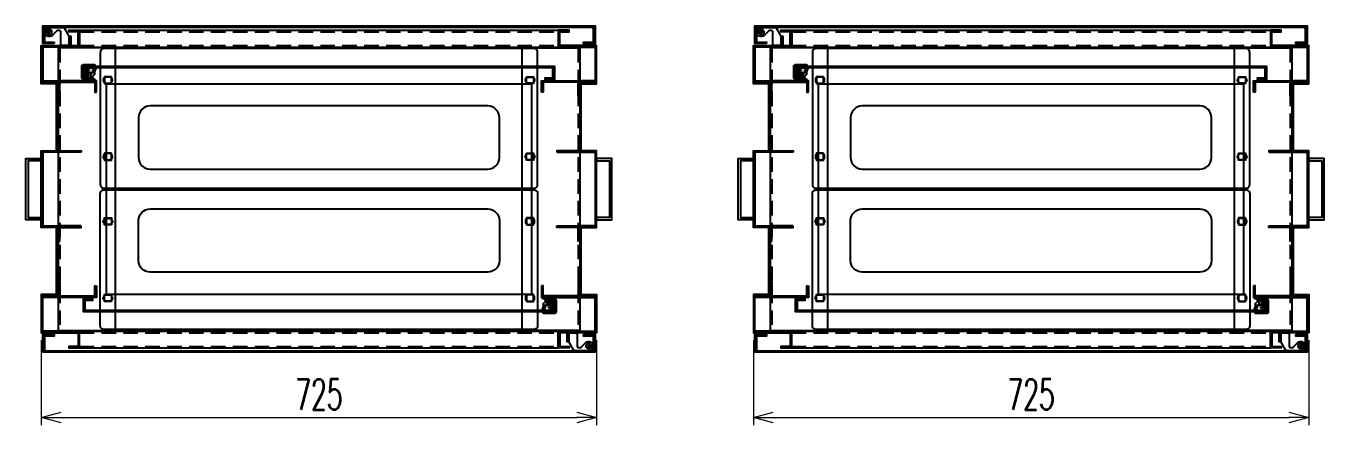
# Model space of a CAD drawing. Header units: millimetres. Extents: x -33730 to 17150, y -76829 to -27437.
# Drawn here: x -5829 to -4135, y -42956 to -42434 of the extents above; entities that cross this region are included whole.
import ezdxf

# ---------------------------------------------------------------- set-up
doc = ezdxf.new("R2010")
doc.units = ezdxf.units.MM
doc.header["$LTSCALE"] = 3
doc.linetypes.add('ACAD_ISO04W100', pattern=[30, 24, -3, 0, -3])
doc.linetypes.add('HIDDEN', pattern=[9.525, 6.35, -3.175])
for name, color, linetype in [('@.VISIBLE', 7, 'Continuous'), ('centerline', 6, 'ACAD_ISO04W100'), ('EQUIPMENT', 4, 'Continuous'), ('equipments', 2, 'Continuous'), ('S-DIM', 7, 'Continuous')]:
    doc.layers.add(name, color=color, linetype=linetype)
doc.styles.add('Ann_w01', font='romans.shx', dxfattribs={"width": 0.6, "bigfont": 'chineset.shx'})
doc.dimstyles.new('Dim 01_SC20', dxfattribs={"dimscale": 20, "dimtxt": 2, "dimasz": 1.3, "dimexe": 0.5, "dimexo": 0.5, "dimgap": 0.5, "dimtad": 1, "dimdec": 1, "dimzin": 12, "dimdsep": 46, "dimtxsty": 'Ann_w01', "dimblk": 'OPEN30', "dimcen": 1.5, "dimclrd": 6, "dimclre": 6, "dimclrt": 3, "dimadec": 1, "dimazin": 3, "dimtm": 1e-09, "dimtfac": 1, "dimtdec": 1, "dimtix": 1, "dimtmove": 0, "dimatfit": 3, "dimldrblk": 'OPEN30', "dimfxl": 1, "dimtolj": 1, "dimlwd": 0, "dimlwe": 0, "dimarcsym": 0})

# ---------------------------------------------------------------- blocks, each defined once
blk = doc.blocks.new('_Open30')
at = {"color": 0, "linetype": 'ByBlock', "lineweight": -2}
for p, q in [((-1, 0.268), (0, 0)), ((0, 0), (-1, -0.268)), ((0, 0), (-1, 0))]:
    blk.add_line(p, q, dxfattribs=at)
blk = doc.blocks.new('*D835')
at = {"layer": 'Defpoints', "color": 0, "transparency": 16777216}
for p in [(-4879.7, -42834.9), (-4154.7, -42834.9), (-4154.7, -42945.5)]:
    blk.add_point(p, dxfattribs=at)
at = {"layer": 'S-DIM', "color": 6, "lineweight": 0, "transparency": 16777216}
for p, q in [((-4879.7, -42844.9), (-4879.7, -42955.5)), ((-4154.7, -42844.9), (-4154.7, -42955.5)), ((-4853.7, -42945.5), (-4180.7, -42945.5))]:
    blk.add_line(p, q, dxfattribs=at)
at = {"layer": 'S-DIM', "color": 6, "lineweight": 0, "transparency": 16777216, "xscale": 26, "yscale": 26, "zscale": 26, "rotation": 180}
blk.add_blockref('_Open30', (-4879.7, -42945.5), dxfattribs=at)
at = {"layer": 'S-DIM', "color": 6, "lineweight": 0, "transparency": 16777216, "xscale": 26, "yscale": 26, "zscale": 26}
blk.add_blockref('_Open30', (-4154.7, -42945.5), dxfattribs=at)
at = {"layer": 'S-DIM', "color": 3, "transparency": 16777216, "insert": (-4517.2, -42915.5), "char_height": 40, "attachment_point": 5, "style": 'Ann_w01'}
blk.add_mtext('\\A1;725', dxfattribs=at)
blk = doc.blocks.new('HL011-1 Top')
at = {"layer": 'centerline'}
for p, q in [((-20.3, 18.5), (-20.3, 16.5)), ((-3.8, 0), (4.2, 0)), ((0.2, 4), (0.2, -4))]:
    blk.add_line(p, q, dxfattribs=at)
at = {"layer": 'EQUIPMENT'}
for points in [[(-26, 17.5), (-26, 5.8, 0.131652), (-25.9, 5.3), (-26, 5.5), (-28, 5.5), (-28, 17.5), (-15, 17.5), (-15, 0, 0.414214), (-13, -2), (-10.3, -2)], [(-9.9, -3), (-10.3, -2), (-4, 4.2, -1.496606), (0.2, -6), (-19.3, -6), (-20.5, -6), (-20.5, -4), (-20.5, -4)]]:
    blk.add_lwpolyline(points, format="xyb", dxfattribs=at)
blk.add_lwpolyline([(-25.9, 5.3), (-19.3, -6), (-18.8, -5)], dxfattribs=at)
blk.add_circle((0.2, 0), 3.5, dxfattribs=at)
blk = doc.blocks.new('HL003-2 Top')
at = {"layer": 'centerline'}
blk.add_line((-1.6, 14.6), (-1.6, 2.6), dxfattribs=at)
for points in [[(3.5, 0), (-3.5, 0)], [(0, -3.5), (0, 3.5)]]:
    blk.add_lwpolyline(points, dxfattribs=at)
at = {"layer": 'EQUIPMENT'}
blk.add_line((7.2, 10.2), (5.2, 12.1), dxfattribs=at)
for points in [[(-6.3, 8.8), (-6.3, 9.9), (-9.8, 11.9), (-9.8, 13.6), (5.7, 13.6), (5.7, 11.3), (7.2, 10.2), (7.2, -5.4, -0.414214), (5.2, -7.4), (-9.3, -7.4), (-10.8, -5.2), (4.2, -5.2, 0.414214), (5.2, -4.2), (5.2, 12.1), (-9.8, 12.1)], [(-6.8, -3), (0, -3, 1), (0, 3), (-8, 3), (-7.4, 2.4, -0.414214), (-7.4, 0, 0.414214), (-7.4, -2.4), (-6.8, -3)]]:
    blk.add_lwpolyline(points, format="xyb", dxfattribs=at)
for points in [[(-7.3, -5.2), (-7.3, -2.9), (-10.8, -2.9), (-9.3, 1.8), (-9.3, 5.6), (-6.3, 8.8)], [(-4.6, 4.1), (-4.6, 13.6)], [(-4.1, 4.1), (-4.1, 13.6)], [(0.9, 4.1), (0.9, 13.6)], [(1.4, 4.1), (1.4, 13.6)]]:
    blk.add_lwpolyline(points, dxfattribs=at)
blk.add_lwpolyline([(-4.6, 4.1), (1.4, 4.1), (-1.6, 3.6)], close=True, dxfattribs=at)
blk = doc.blocks.new('*D836')
at = {"layer": 'Defpoints', "color": 0, "transparency": 16777216}
for p in [(-5809.4, -42834.9), (-5084.4, -42834.9), (-5084.4, -42945.5)]:
    blk.add_point(p, dxfattribs=at)
at = {"layer": 'S-DIM', "color": 6, "lineweight": 0, "transparency": 16777216}
for p, q in [((-5809.4, -42844.9), (-5809.4, -42955.5)), ((-5084.4, -42844.9), (-5084.4, -42955.5)), ((-5783.4, -42945.5), (-5110.4, -42945.5))]:
    blk.add_line(p, q, dxfattribs=at)
at = {"layer": 'S-DIM', "color": 6, "lineweight": 0, "transparency": 16777216, "xscale": 26, "yscale": 26, "zscale": 26, "rotation": 180}
blk.add_blockref('_Open30', (-5809.4, -42945.5), dxfattribs=at)
at = {"layer": 'S-DIM', "color": 6, "lineweight": 0, "transparency": 16777216, "xscale": 26, "yscale": 26, "zscale": 26}
blk.add_blockref('_Open30', (-5084.4, -42945.5), dxfattribs=at)
at = {"layer": 'S-DIM', "color": 3, "transparency": 16777216, "insert": (-5446.9, -42915.5), "char_height": 40, "attachment_point": 5, "style": 'Ann_w01'}
blk.add_mtext('\\A1;725', dxfattribs=at)

msp = doc.modelspace()

# ---------------------------------------------------------------- linework, layer by layer
at = {"layer": '@.VISIBLE', "color": 252}
for p, q in [((-5759.37, -42439.91), (-5134.37, -42439.91)), ((-4829.75, -42439.91), (-4204.75, -42439.91)), ((-5759.37, -42461.91), (-5134.37, -42461.91)), ((-4829.75, -42461.91), (-4204.75, -42461.91)), ((-5759.37, -42832.91), (-5134.37, -42832.91)), ((-4829.75, -42832.91), (-4204.75, -42832.91)), ((-5759.37, -42854.91), (-5134.37, -42854.91)), ((-4829.75, -42854.91), (-4204.75, -42854.91))]:
    msp.add_line(p, q, dxfattribs=at)
at = {"layer": '@.VISIBLE', "color": 252, "linetype": 'HIDDEN'}
for p, q in [((-5759.37, -42441.91), (-5134.37, -42441.91)), ((-4829.75, -42441.91), (-4204.75, -42441.91)), ((-5759.37, -42459.91), (-5134.37, -42459.91)), ((-4829.75, -42459.91), (-4204.75, -42459.91)), ((-5759.37, -42834.91), (-5134.37, -42834.91)), ((-4829.75, -42834.91), (-4204.75, -42834.91)), ((-5759.37, -42852.91), (-5134.37, -42852.91)), ((-4829.75, -42852.91), (-4204.75, -42852.91))]:
    msp.add_line(p, q, dxfattribs=at)
at = {"layer": '@.VISIBLE', "color": 6, "linetype": 'HIDDEN'}
for p, q in [((-5785.37, -42462.91), (-5785.37, -42831.91)), ((-5108.37, -42462.91), (-5108.37, -42831.91)), ((-4855.75, -42462.91), (-4855.75, -42831.91)), ((-4178.75, -42462.91), (-4178.75, -42831.91))]:
    msp.add_line(p, q, dxfattribs=at)
at = {"layer": '@.VISIBLE', "color": 151}
for p, q in [((-5767.37, -42599.41), (-5767.37, -42597.41)), ((-5126.37, -42599.41), (-5126.37, -42597.41)), ((-4837.75, -42599.41), (-4837.75, -42597.41)), ((-4196.75, -42599.41), (-4196.75, -42597.41)), ((-5767.37, -42695.41), (-5767.37, -42697.41)), ((-5126.37, -42695.41), (-5126.37, -42697.41)), ((-4837.75, -42695.41), (-4837.75, -42697.41)), ((-4196.75, -42695.41), (-4196.75, -42697.41))]:
    msp.add_line(p, q, dxfattribs=at)
at = {"layer": '@.VISIBLE'}
for points in [[(-5789.37, -42509.91), (-5809.37, -42509.91), (-5809.37, -42459.91), (-5761.37, -42459.91), (-5761.37, -42441.91), (-5773.37, -42441.91), (-5773.37, -42439.91), (-5759.37, -42439.91), (-5759.37, -42461.91), (-5807.37, -42461.91), (-5807.37, -42507.91), (-5789.37, -42507.91)], [(-5104.37, -42509.91), (-5084.37, -42509.91), (-5084.37, -42459.91), (-5132.37, -42459.91), (-5132.37, -42441.91), (-5120.37, -42441.91), (-5120.37, -42439.91), (-5134.37, -42439.91), (-5134.37, -42461.91), (-5086.37, -42461.91), (-5086.37, -42507.91), (-5104.37, -42507.91)], [(-4859.75, -42509.91), (-4879.75, -42509.91), (-4879.75, -42459.91), (-4831.75, -42459.91), (-4831.75, -42441.91), (-4843.75, -42441.91), (-4843.75, -42439.91), (-4829.75, -42439.91), (-4829.75, -42461.91), (-4877.75, -42461.91), (-4877.75, -42507.91), (-4859.75, -42507.91)], [(-4174.75, -42509.91), (-4154.75, -42509.91), (-4154.75, -42459.91), (-4202.75, -42459.91), (-4202.75, -42441.91), (-4190.75, -42441.91), (-4190.75, -42439.91), (-4204.75, -42439.91), (-4204.75, -42461.91), (-4156.75, -42461.91), (-4156.75, -42507.91), (-4174.75, -42507.91)], [(-5724.37, -42509.91), (-5169.37, -42509.91), (-5169.37, -42784.91), (-5724.37, -42784.91)], [(-4794.75, -42509.91), (-4239.75, -42509.91), (-4239.75, -42784.91), (-4794.75, -42784.91)], [(-5809.37, -42687.41), (-5829.37, -42687.41), (-5829.37, -42607.41), (-5809.37, -42607.41), (-5809.37, -42610.41), (-5826.37, -42610.41), (-5826.37, -42684.41), (-5809.37, -42684.41)], [(-5084.37, -42687.41), (-5064.37, -42687.41), (-5064.37, -42607.41), (-5084.37, -42607.41), (-5084.37, -42610.41), (-5067.37, -42610.41), (-5067.37, -42684.41), (-5084.37, -42684.41)], [(-4879.75, -42687.41), (-4899.75, -42687.41), (-4899.75, -42607.41), (-4879.75, -42607.41), (-4879.75, -42610.41), (-4896.75, -42610.41), (-4896.75, -42684.41), (-4879.75, -42684.41)], [(-4154.75, -42687.41), (-4134.75, -42687.41), (-4134.75, -42607.41), (-4154.75, -42607.41), (-4154.75, -42610.41), (-4137.75, -42610.41), (-4137.75, -42684.41), (-4154.75, -42684.41)], [(-5789.37, -42784.91), (-5809.37, -42784.91), (-5809.37, -42834.91), (-5761.37, -42834.91), (-5761.37, -42852.91), (-5773.37, -42852.91), (-5773.37, -42854.91), (-5759.37, -42854.91), (-5759.37, -42832.91), (-5807.37, -42832.91), (-5807.37, -42786.91), (-5789.37, -42786.91)], [(-5104.37, -42784.91), (-5084.37, -42784.91), (-5084.37, -42834.91), (-5132.37, -42834.91), (-5132.37, -42852.91), (-5120.37, -42852.91), (-5120.37, -42854.91), (-5134.37, -42854.91), (-5134.37, -42832.91), (-5086.37, -42832.91), (-5086.37, -42786.91), (-5104.37, -42786.91)], [(-4859.75, -42784.91), (-4879.75, -42784.91), (-4879.75, -42834.91), (-4831.75, -42834.91), (-4831.75, -42852.91), (-4843.75, -42852.91), (-4843.75, -42854.91), (-4829.75, -42854.91), (-4829.75, -42832.91), (-4877.75, -42832.91), (-4877.75, -42786.91), (-4859.75, -42786.91)], [(-4174.75, -42784.91), (-4154.75, -42784.91), (-4154.75, -42834.91), (-4202.75, -42834.91), (-4202.75, -42852.91), (-4190.75, -42852.91), (-4190.75, -42854.91), (-4204.75, -42854.91), (-4204.75, -42832.91), (-4156.75, -42832.91), (-4156.75, -42786.91), (-4174.75, -42786.91)]]:
    msp.add_lwpolyline(points, close=True, dxfattribs=at)
at = {"layer": '@.VISIBLE', "color": 4}
for points in [[(-5792.37, -42457.41), (-5807.37, -42457.41), (-5807.37, -42434.41), (-5086.37, -42434.41), (-5086.37, -42457.41), (-5101.37, -42457.41), (-5101.37, -42455.41), (-5088.37, -42455.41), (-5088.37, -42436.41), (-5805.37, -42436.41), (-5805.37, -42455.41), (-5792.37, -42455.41)], [(-4862.75, -42457.41), (-4877.75, -42457.41), (-4877.75, -42434.41), (-4156.75, -42434.41), (-4156.75, -42457.41), (-4171.75, -42457.41), (-4171.75, -42455.41), (-4158.75, -42455.41), (-4158.75, -42436.41), (-4875.75, -42436.41), (-4875.75, -42455.41), (-4862.75, -42455.41)], [(-5742.37, -42504.11), (-5754.37, -42504.11), (-5754.37, -42487.11), (-5139.37, -42487.11), (-5139.37, -42504.11), (-5151.37, -42504.11), (-5151.37, -42502.11), (-5141.37, -42502.11), (-5141.37, -42489.11), (-5752.37, -42489.11), (-5752.37, -42502.11), (-5742.37, -42502.11)], [(-4812.75, -42504.11), (-4824.75, -42504.11), (-4824.75, -42487.11), (-4209.75, -42487.11), (-4209.75, -42504.11), (-4221.75, -42504.11), (-4221.75, -42502.11), (-4211.75, -42502.11), (-4211.75, -42489.11), (-4822.75, -42489.11), (-4822.75, -42502.11), (-4812.75, -42502.11)], [(-5151.37, -42790.71), (-5139.37, -42790.71), (-5139.37, -42807.71), (-5754.37, -42807.71), (-5754.37, -42790.71), (-5742.37, -42790.71), (-5742.37, -42792.71), (-5752.37, -42792.71), (-5752.37, -42805.71), (-5141.37, -42805.71), (-5141.37, -42792.71), (-5151.37, -42792.71)], [(-4221.75, -42790.71), (-4209.75, -42790.71), (-4209.75, -42807.71), (-4824.75, -42807.71), (-4824.75, -42790.71), (-4812.75, -42790.71), (-4812.75, -42792.71), (-4822.75, -42792.71), (-4822.75, -42805.71), (-4211.75, -42805.71), (-4211.75, -42792.71), (-4221.75, -42792.71)], [(-5101.37, -42837.41), (-5086.37, -42837.41), (-5086.37, -42860.41), (-5807.37, -42860.41), (-5807.37, -42837.41), (-5792.37, -42837.41), (-5792.37, -42839.41), (-5805.37, -42839.41), (-5805.37, -42858.41), (-5088.37, -42858.41), (-5088.37, -42839.41), (-5101.37, -42839.41)], [(-4171.75, -42837.41), (-4156.75, -42837.41), (-4156.75, -42860.41), (-4877.75, -42860.41), (-4877.75, -42837.41), (-4862.75, -42837.41), (-4862.75, -42839.41), (-4875.75, -42839.41), (-4875.75, -42858.41), (-4158.75, -42858.41), (-4158.75, -42839.41), (-4171.75, -42839.41)]]:
    msp.add_lwpolyline(points, close=True, dxfattribs=at)
at = {"layer": '@.VISIBLE', "color": 6}
for points in [[(-5712.37, -42462.91), (-5787.37, -42462.91), (-5787.37, -42831.91), (-5712.37, -42831.91)], [(-5181.37, -42462.91), (-5106.37, -42462.91), (-5106.37, -42831.91), (-5181.37, -42831.91)], [(-4782.75, -42462.91), (-4857.75, -42462.91), (-4857.75, -42831.91), (-4782.75, -42831.91)], [(-4251.75, -42462.91), (-4176.75, -42462.91), (-4176.75, -42831.91), (-4251.75, -42831.91)], [(-5717.87, -42500.66), (-5726.87, -42500.66), (-5726.87, -42509.66), (-5717.87, -42509.66)], [(-5175.87, -42500.66), (-5166.87, -42500.66), (-5166.87, -42509.66), (-5175.87, -42509.66)], [(-4788.25, -42500.66), (-4797.25, -42500.66), (-4797.25, -42509.66), (-4788.25, -42509.66)], [(-4246.25, -42500.66), (-4237.25, -42500.66), (-4237.25, -42509.66), (-4246.25, -42509.66)], [(-5717.87, -42600.66), (-5726.87, -42600.66), (-5726.87, -42609.66), (-5717.87, -42609.66)], [(-5175.87, -42600.66), (-5166.87, -42600.66), (-5166.87, -42609.66), (-5175.87, -42609.66)], [(-4788.25, -42600.66), (-4797.25, -42600.66), (-4797.25, -42609.66), (-4788.25, -42609.66)], [(-4246.25, -42600.66), (-4237.25, -42600.66), (-4237.25, -42609.66), (-4246.25, -42609.66)], [(-5717.87, -42694.16), (-5726.87, -42694.16), (-5726.87, -42685.16), (-5717.87, -42685.16)], [(-5175.87, -42694.16), (-5166.87, -42694.16), (-5166.87, -42685.16), (-5175.87, -42685.16)], [(-4788.25, -42694.16), (-4797.25, -42694.16), (-4797.25, -42685.16), (-4788.25, -42685.16)], [(-4246.25, -42694.16), (-4237.25, -42694.16), (-4237.25, -42685.16), (-4246.25, -42685.16)], [(-5717.87, -42794.16), (-5726.87, -42794.16), (-5726.87, -42785.16), (-5717.87, -42785.16)], [(-5175.87, -42794.16), (-5166.87, -42794.16), (-5166.87, -42785.16), (-5175.87, -42785.16)], [(-4788.25, -42794.16), (-4797.25, -42794.16), (-4797.25, -42785.16), (-4788.25, -42785.16)], [(-4246.25, -42794.16), (-4237.25, -42794.16), (-4237.25, -42785.16), (-4246.25, -42785.16)]]:
    msp.add_lwpolyline(points, close=True, dxfattribs=at)
at = {"layer": '@.VISIBLE', "color": 3}
for points in [[(-5727.37, -42646.41), (-5166.37, -42646.41, 0.4142136), (-5161.37, -42641.41), (-5161.37, -42468.91, 0.4142136), (-5166.37, -42463.91), (-5727.37, -42463.91, 0.4142136), (-5732.37, -42468.91), (-5732.37, -42641.41, 0.4142136)], [(-4797.75, -42646.41), (-4236.75, -42646.41, 0.4142136), (-4231.75, -42641.41), (-4231.75, -42468.91, 0.4142136), (-4236.75, -42463.91), (-4797.75, -42463.91, 0.4142136), (-4802.75, -42468.91), (-4802.75, -42641.41, 0.4142136)], [(-5720.37, -42501.16), (-5724.37, -42501.16, 0.4142136), (-5728.37, -42505.16), (-5728.37, -42505.16, 0.4142136), (-5724.37, -42509.16), (-5720.37, -42509.16, 0.4142136), (-5716.37, -42505.16), (-5716.37, -42505.16, 0.4142136)], [(-5173.37, -42501.16), (-5169.37, -42501.16, -0.4142136), (-5165.37, -42505.16), (-5165.37, -42505.16, -0.4142136), (-5169.37, -42509.16), (-5173.37, -42509.16, -0.4142136), (-5177.37, -42505.16), (-5177.37, -42505.16, -0.4142136)], [(-4790.75, -42501.16), (-4794.75, -42501.16, 0.4142136), (-4798.75, -42505.16), (-4798.75, -42505.16, 0.4142136), (-4794.75, -42509.16), (-4790.75, -42509.16, 0.4142136), (-4786.75, -42505.16), (-4786.75, -42505.16, 0.4142136)], [(-4243.75, -42501.16), (-4239.75, -42501.16, -0.4142136), (-4235.75, -42505.16), (-4235.75, -42505.16, -0.4142136), (-4239.75, -42509.16), (-4243.75, -42509.16, -0.4142136), (-4247.75, -42505.16), (-4247.75, -42505.16, -0.4142136)], [(-5667.37, -42621.41), (-5226.37, -42621.41, 0.4142136), (-5211.37, -42606.41), (-5211.37, -42553.91, 0.4142136), (-5226.37, -42538.91), (-5667.37, -42538.91, 0.4142136), (-5682.37, -42553.91), (-5682.37, -42606.41, 0.4142136)], [(-4737.75, -42621.41), (-4296.75, -42621.41, 0.4142136), (-4281.75, -42606.41), (-4281.75, -42553.91, 0.4142136), (-4296.75, -42538.91), (-4737.75, -42538.91, 0.4142136), (-4752.75, -42553.91), (-4752.75, -42606.41, 0.4142136)], [(-5720.37, -42601.16), (-5724.37, -42601.16, 0.4142136), (-5728.37, -42605.16), (-5728.37, -42605.16, 0.4142136), (-5724.37, -42609.16), (-5720.37, -42609.16, 0.4142136), (-5716.37, -42605.16), (-5716.37, -42605.16, 0.4142136)], [(-5173.37, -42601.16), (-5169.37, -42601.16, -0.4142136), (-5165.37, -42605.16), (-5165.37, -42605.16, -0.4142136), (-5169.37, -42609.16), (-5173.37, -42609.16, -0.4142136), (-5177.37, -42605.16), (-5177.37, -42605.16, -0.4142136)], [(-4790.75, -42601.16), (-4794.75, -42601.16, 0.4142136), (-4798.75, -42605.16), (-4798.75, -42605.16, 0.4142136), (-4794.75, -42609.16), (-4790.75, -42609.16, 0.4142136), (-4786.75, -42605.16), (-4786.75, -42605.16, 0.4142136)], [(-4243.75, -42601.16), (-4239.75, -42601.16, -0.4142136), (-4235.75, -42605.16), (-4235.75, -42605.16, -0.4142136), (-4239.75, -42609.16), (-4243.75, -42609.16, -0.4142136), (-4247.75, -42605.16), (-4247.75, -42605.16, -0.4142136)], [(-5727.37, -42648.41), (-5166.37, -42648.41, -0.4142136), (-5161.37, -42653.41), (-5161.37, -42825.91, -0.4142136), (-5166.37, -42830.91), (-5727.37, -42830.91, -0.4142136), (-5732.37, -42825.91), (-5732.37, -42653.41, -0.4142136)], [(-4797.75, -42648.41), (-4236.75, -42648.41, -0.4142136), (-4231.75, -42653.41), (-4231.75, -42825.91, -0.4142136), (-4236.75, -42830.91), (-4797.75, -42830.91, -0.4142136), (-4802.75, -42825.91), (-4802.75, -42653.41, -0.4142136)], [(-5720.37, -42693.66), (-5724.37, -42693.66, -0.4142136), (-5728.37, -42689.66), (-5728.37, -42689.66, -0.4142136), (-5724.37, -42685.66), (-5720.37, -42685.66, -0.4142136), (-5716.37, -42689.66), (-5716.37, -42689.66, -0.4142136)], [(-5667.37, -42673.41), (-5226.37, -42673.41, -0.4142136), (-5211.37, -42688.41), (-5211.37, -42740.91, -0.4142136), (-5226.37, -42755.91), (-5667.37, -42755.91, -0.4142136), (-5682.37, -42740.91), (-5682.37, -42688.41, -0.4142136)], [(-5173.37, -42693.66), (-5169.37, -42693.66, 0.4142136), (-5165.37, -42689.66), (-5165.37, -42689.66, 0.4142136), (-5169.37, -42685.66), (-5173.37, -42685.66, 0.4142136), (-5177.37, -42689.66), (-5177.37, -42689.66, 0.4142136)], [(-4790.75, -42693.66), (-4794.75, -42693.66, -0.4142136), (-4798.75, -42689.66), (-4798.75, -42689.66, -0.4142136), (-4794.75, -42685.66), (-4790.75, -42685.66, -0.4142136), (-4786.75, -42689.66), (-4786.75, -42689.66, -0.4142136)], [(-4737.75, -42673.41), (-4296.75, -42673.41, -0.4142136), (-4281.75, -42688.41), (-4281.75, -42740.91, -0.4142136), (-4296.75, -42755.91), (-4737.75, -42755.91, -0.4142136), (-4752.75, -42740.91), (-4752.75, -42688.41, -0.4142136)], [(-4243.75, -42693.66), (-4239.75, -42693.66, 0.4142136), (-4235.75, -42689.66), (-4235.75, -42689.66, 0.4142136), (-4239.75, -42685.66), (-4243.75, -42685.66, 0.4142136), (-4247.75, -42689.66), (-4247.75, -42689.66, 0.4142136)], [(-5720.37, -42793.66), (-5724.37, -42793.66, -0.4142136), (-5728.37, -42789.66), (-5728.37, -42789.66, -0.4142136), (-5724.37, -42785.66), (-5720.37, -42785.66, -0.4142136), (-5716.37, -42789.66), (-5716.37, -42789.66, -0.4142136)], [(-5173.37, -42793.66), (-5169.37, -42793.66, 0.4142136), (-5165.37, -42789.66), (-5165.37, -42789.66, 0.4142136), (-5169.37, -42785.66), (-5173.37, -42785.66, 0.4142136), (-5177.37, -42789.66), (-5177.37, -42789.66, 0.4142136)], [(-4790.75, -42793.66), (-4794.75, -42793.66, -0.4142136), (-4798.75, -42789.66), (-4798.75, -42789.66, -0.4142136), (-4794.75, -42785.66), (-4790.75, -42785.66, -0.4142136), (-4786.75, -42789.66), (-4786.75, -42789.66, -0.4142136)], [(-4243.75, -42793.66), (-4239.75, -42793.66, 0.4142136), (-4235.75, -42789.66), (-4235.75, -42789.66, 0.4142136), (-4239.75, -42785.66), (-4243.75, -42785.66, 0.4142136), (-4247.75, -42789.66), (-4247.75, -42789.66, 0.4142136)]]:
    msp.add_lwpolyline(points, format="xyb", close=True, dxfattribs=at)
at = {"layer": '@.VISIBLE', "color": 1}
for points in [[(-5806.87, -42786.91), (-5789.37, -42786.91), (-5789.37, -42697.41), (-5809.37, -42697.41), (-5809.37, -42597.41), (-5789.37, -42597.41), (-5789.37, -42507.91), (-5806.87, -42507.91), (-5806.87, -42505.91), (-5787.37, -42505.91), (-5787.37, -42599.41), (-5807.37, -42599.41), (-5807.37, -42695.41), (-5787.37, -42695.41), (-5787.37, -42788.91), (-5806.87, -42788.91)], [(-5086.87, -42786.91), (-5104.37, -42786.91), (-5104.37, -42697.41), (-5084.37, -42697.41), (-5084.37, -42597.41), (-5104.37, -42597.41), (-5104.37, -42507.91), (-5086.87, -42507.91), (-5086.87, -42505.91), (-5106.37, -42505.91), (-5106.37, -42599.41), (-5086.37, -42599.41), (-5086.37, -42695.41), (-5106.37, -42695.41), (-5106.37, -42788.91), (-5086.87, -42788.91)], [(-4877.25, -42786.91), (-4859.75, -42786.91), (-4859.75, -42697.41), (-4879.75, -42697.41), (-4879.75, -42597.41), (-4859.75, -42597.41), (-4859.75, -42507.91), (-4877.25, -42507.91), (-4877.25, -42505.91), (-4857.75, -42505.91), (-4857.75, -42599.41), (-4877.75, -42599.41), (-4877.75, -42695.41), (-4857.75, -42695.41), (-4857.75, -42788.91), (-4877.25, -42788.91)], [(-4157.25, -42786.91), (-4174.75, -42786.91), (-4174.75, -42697.41), (-4154.75, -42697.41), (-4154.75, -42597.41), (-4174.75, -42597.41), (-4174.75, -42507.91), (-4157.25, -42507.91), (-4157.25, -42505.91), (-4176.75, -42505.91), (-4176.75, -42599.41), (-4156.75, -42599.41), (-4156.75, -42695.41), (-4176.75, -42695.41), (-4176.75, -42788.91), (-4157.25, -42788.91)]]:
    msp.add_lwpolyline(points, close=True, dxfattribs=at)
at = {"layer": '@.VISIBLE', "color": 2}
for points in [[(-5737.37, -42520.91), (-5737.37, -42505.91), (-5787.37, -42505.91), (-5787.37, -42525.91), (-5785.37, -42525.91), (-5785.37, -42507.91), (-5739.37, -42507.91), (-5739.37, -42520.91)], [(-5156.37, -42520.91), (-5156.37, -42505.91), (-5106.37, -42505.91), (-5106.37, -42525.91), (-5108.37, -42525.91), (-5108.37, -42507.91), (-5154.37, -42507.91), (-5154.37, -42520.91)], [(-4807.75, -42520.91), (-4807.75, -42505.91), (-4857.75, -42505.91), (-4857.75, -42525.91), (-4855.75, -42525.91), (-4855.75, -42507.91), (-4809.75, -42507.91), (-4809.75, -42520.91)], [(-4226.75, -42520.91), (-4226.75, -42505.91), (-4176.75, -42505.91), (-4176.75, -42525.91), (-4178.75, -42525.91), (-4178.75, -42507.91), (-4224.75, -42507.91), (-4224.75, -42520.91)], [(-5737.37, -42773.91), (-5737.37, -42788.91), (-5787.37, -42788.91), (-5787.37, -42768.91), (-5785.37, -42768.91), (-5785.37, -42786.91), (-5739.37, -42786.91), (-5739.37, -42773.91)], [(-5156.37, -42773.91), (-5156.37, -42788.91), (-5106.37, -42788.91), (-5106.37, -42768.91), (-5108.37, -42768.91), (-5108.37, -42786.91), (-5154.37, -42786.91), (-5154.37, -42773.91)], [(-4807.75, -42773.91), (-4807.75, -42788.91), (-4857.75, -42788.91), (-4857.75, -42768.91), (-4855.75, -42768.91), (-4855.75, -42786.91), (-4809.75, -42786.91), (-4809.75, -42773.91)], [(-4226.75, -42773.91), (-4226.75, -42788.91), (-4176.75, -42788.91), (-4176.75, -42768.91), (-4178.75, -42768.91), (-4178.75, -42786.91), (-4224.75, -42786.91), (-4224.75, -42773.91)]]:
    msp.add_lwpolyline(points, close=True, dxfattribs=at)
at = {"layer": '@.VISIBLE', "color": 151}
for points in [[(-5757.37, -42599.41), (-5787.37, -42599.41), (-5787.37, -42579.41), (-5785.37, -42579.41), (-5785.37, -42597.41), (-5757.37, -42597.41)], [(-5136.37, -42599.41), (-5106.37, -42599.41), (-5106.37, -42579.41), (-5108.37, -42579.41), (-5108.37, -42597.41), (-5136.37, -42597.41)], [(-4827.75, -42599.41), (-4857.75, -42599.41), (-4857.75, -42579.41), (-4855.75, -42579.41), (-4855.75, -42597.41), (-4827.75, -42597.41)], [(-4206.75, -42599.41), (-4176.75, -42599.41), (-4176.75, -42579.41), (-4178.75, -42579.41), (-4178.75, -42597.41), (-4206.75, -42597.41)], [(-5757.37, -42695.41), (-5787.37, -42695.41), (-5787.37, -42715.41), (-5785.37, -42715.41), (-5785.37, -42697.41), (-5757.37, -42697.41)], [(-5136.37, -42695.41), (-5106.37, -42695.41), (-5106.37, -42715.41), (-5108.37, -42715.41), (-5108.37, -42697.41), (-5136.37, -42697.41)], [(-4827.75, -42695.41), (-4857.75, -42695.41), (-4857.75, -42715.41), (-4855.75, -42715.41), (-4855.75, -42697.41), (-4827.75, -42697.41)], [(-4206.75, -42695.41), (-4176.75, -42695.41), (-4176.75, -42715.41), (-4178.75, -42715.41), (-4178.75, -42697.41), (-4206.75, -42697.41)]]:
    msp.add_lwpolyline(points, close=True, dxfattribs=at)

# ---------------------------------------------------------------- block references
at = {"layer": 'equipments', "rotation": 180}
for name, p in [('HL011-1 Top', (-5798.87, -42442.41)), ('HL011-1 Top', (-4869.25, -42442.41)), ('HL003-2 Top', (-5749.17, -42492.31)), ('HL003-2 Top', (-4819.55, -42492.31))]:
    msp.add_blockref(name, p, dxfattribs=at)
at = {"layer": 'equipments'}
for name, p in [('HL003-2 Top', (-5144.57, -42802.51)), ('HL003-2 Top', (-4214.95, -42802.51)), ('HL011-1 Top', (-5094.87, -42852.41)), ('HL011-1 Top', (-4165.25, -42852.41))]:
    msp.add_blockref(name, p, dxfattribs=at)

# ---------------------------------------------------------------- dimensions: what is measured, and where the dimension line sits
at = {"layer": 'S-DIM'}
for base, p1, p2, picture, middle in [((-5084.37, -42945.53), (-5809.37, -42834.91), (-5084.37, -42834.91), '*D836', (-5446.87, -42915.53)), ((-4154.75, -42945.53), (-4879.75, -42834.91), (-4154.75, -42834.91), '*D835', (-4517.25, -42915.53))]:
    dim = msp.add_linear_dim(base=base, p1=p1, p2=p2, dimstyle='Dim 01_SC20', dxfattribs=at)
    dim.commit()
    dim.dimension.update_dxf_attribs({"geometry": picture, "text_midpoint": middle})

doc.saveas('drawing.dxf')
